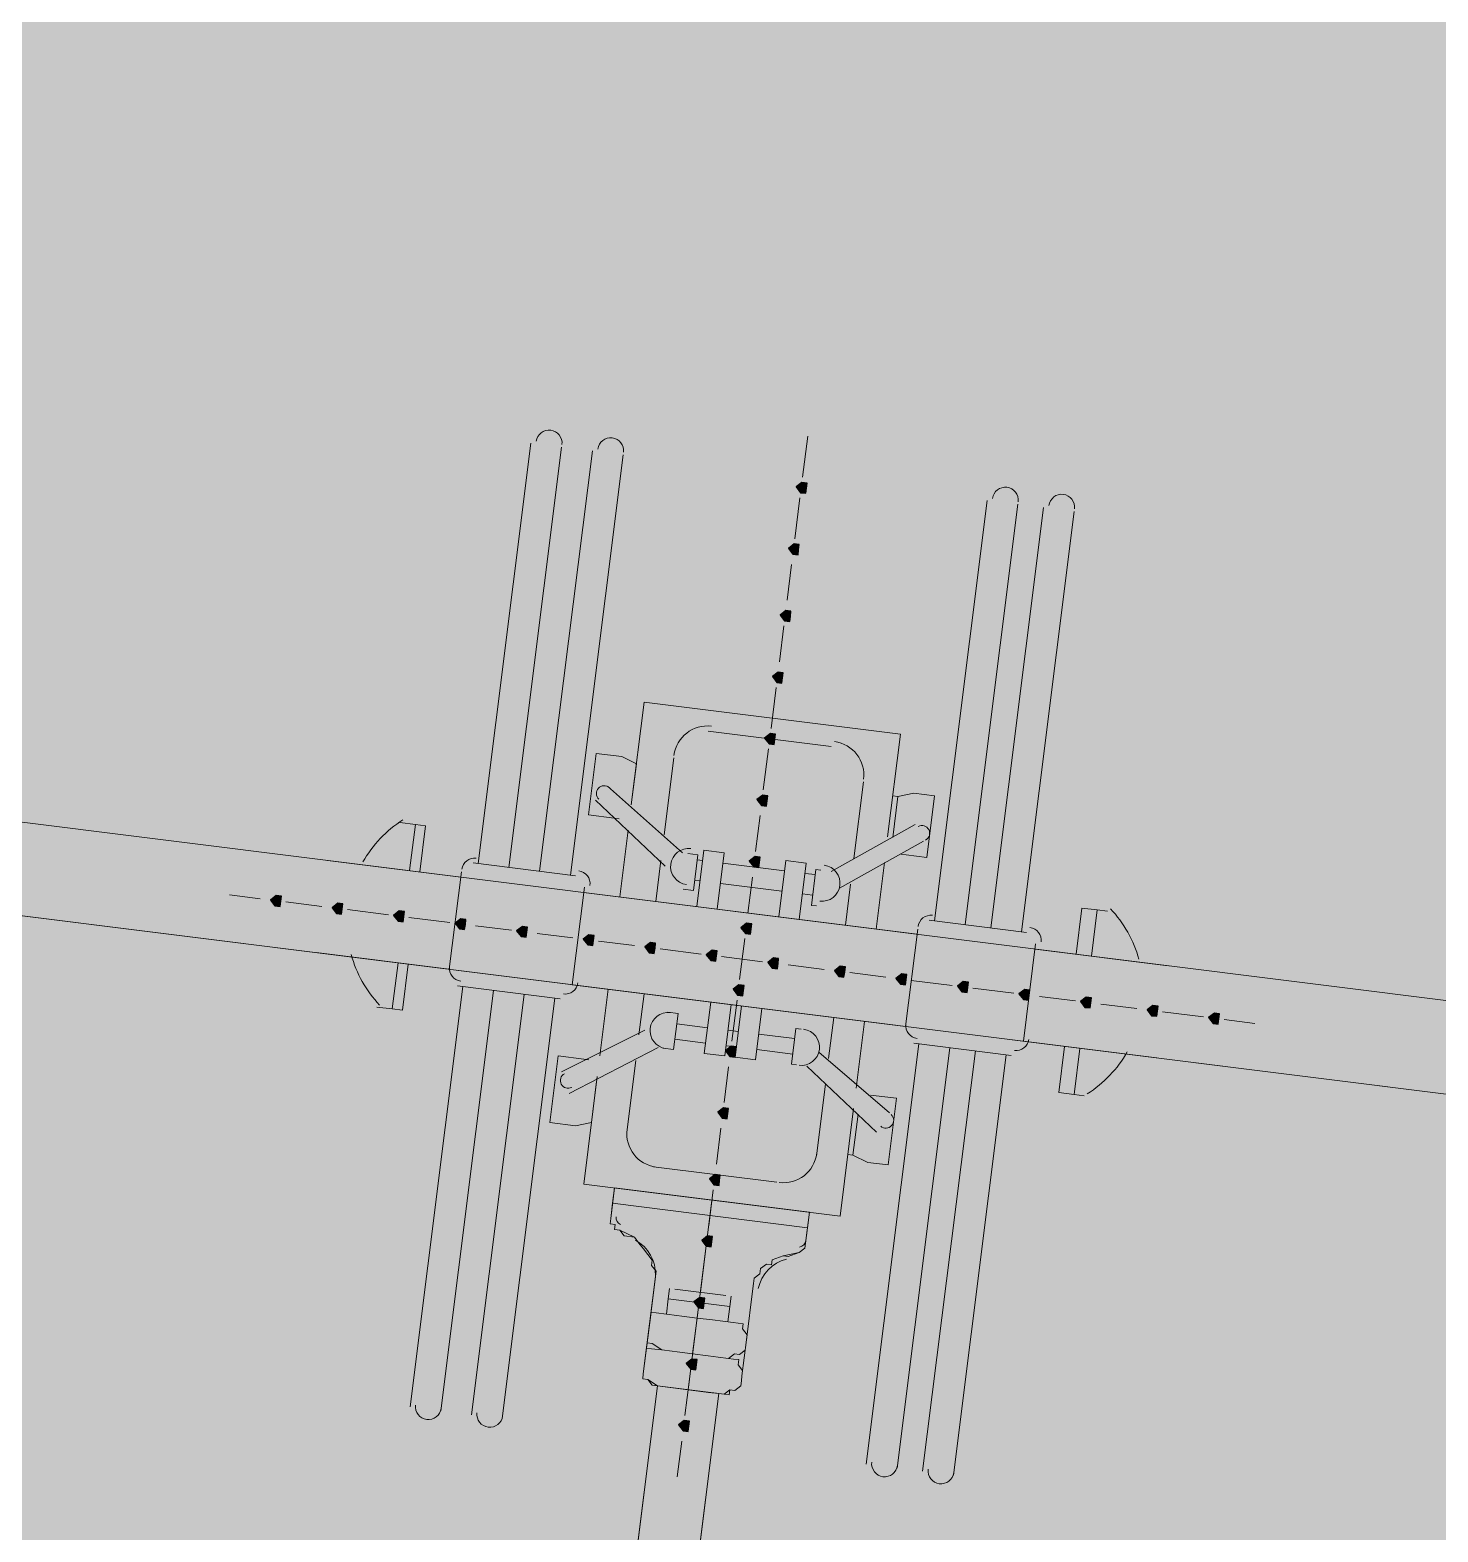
# Model space of a CAD drawing. Header units: metres. Extents: x -4 to 509425, y 7549 to 4732445.
# Drawn here: x 476045.972 to 476048.279, y 4719753.724 to 4719756.185 of the extents above; entities that cross this region are included whole.
import ezdxf

# ---------------------------------------------------------------- set-up
doc = ezdxf.new("R2010")
doc.units = ezdxf.units.M
doc.header["$LTSCALE"] = 0.01
doc.header["$MEASUREMENT"] = 0
doc.layers.get('0').update_dxf_attribs({"lineweight": 0})
doc.layers.add('_SUBESTACIÓN', color=1, linetype='Continuous')
doc.layers.add('SUBESTACION LA VID', color=253, linetype='Continuous')

# ---------------------------------------------------------------- blocks, each defined once
blk = doc.blocks.new('A$Cfff6051d')
at = {"layer": 'SUBESTACION LA VID', "transparency": 33554687}
h = blk.add_hatch(color=256, dxfattribs=at)
h.dxf.hatch_style = 2
h.paths.add_polyline_path([(476047.2445, 4719755.4345), (476047.2455, 4719755.4429), (476047.2371, 4719755.4439), (476047.2277, 4719755.4366), (476047.235, 4719755.4271), (476047.2434, 4719755.4261)])
h = blk.add_hatch(color=256, dxfattribs=at)
h.dxf.hatch_style = 2
h.paths.add_polyline_path([(476047.2318, 4719755.3336), (476047.2329, 4719755.342), (476047.2245, 4719755.3431), (476047.215, 4719755.3358), (476047.2224, 4719755.3263), (476047.2308, 4719755.3252)])
h = blk.add_hatch(color=256, dxfattribs=at)
h.dxf.hatch_style = 2
h.paths.add_polyline_path([(476047.2182, 4719755.2244), (476047.2192, 4719755.2328), (476047.2108, 4719755.2339), (476047.2014, 4719755.2265), (476047.2087, 4719755.2171), (476047.2171, 4719755.216)])
h = blk.add_hatch(color=256, dxfattribs=at)
h.dxf.hatch_style = 2
h.paths.add_polyline_path([(476047.2055, 4719755.1236), (476047.2066, 4719755.132), (476047.1982, 4719755.1331), (476047.1887, 4719755.1257), (476047.1961, 4719755.1163), (476047.2045, 4719755.1152)])
h = blk.add_hatch(color=256, dxfattribs=at)
h.dxf.hatch_style = 2
h.paths.add_polyline_path([(476047.1929, 4719755.0228), (476047.1939, 4719755.0312), (476047.1855, 4719755.0323), (476047.1761, 4719755.0249), (476047.1834, 4719755.0155), (476047.1918, 4719755.0144)])
h = blk.add_hatch(color=256, dxfattribs=at)
h.dxf.hatch_style = 2
h.paths.add_polyline_path([(476047.1802, 4719754.922), (476047.1813, 4719754.9304), (476047.1729, 4719754.9315), (476047.1634, 4719754.9241), (476047.1708, 4719754.9147), (476047.1792, 4719754.9136)])
h = blk.add_hatch(color=256, dxfattribs=at)
h.dxf.hatch_style = 2
h.paths.add_polyline_path([(476047.1676, 4719754.8212), (476047.1687, 4719754.8296), (476047.1603, 4719754.8307), (476047.1508, 4719754.8233), (476047.1582, 4719754.8139), (476047.1666, 4719754.8128)])
h = blk.add_hatch(color=256, dxfattribs=at)
h.dxf.hatch_style = 2
h.paths.add_polyline_path([(476046.3832, 4719754.7575), (476046.3842, 4719754.7659), (476046.3758, 4719754.7669), (476046.3664, 4719754.7596), (476046.3737, 4719754.7501), (476046.3821, 4719754.7491)])
h = blk.add_hatch(color=256, dxfattribs=at)
h.dxf.hatch_style = 2
h.paths.add_polyline_path([(476046.484, 4719754.7448), (476046.485, 4719754.7532), (476046.4766, 4719754.7543), (476046.4672, 4719754.7469), (476046.4745, 4719754.7375), (476046.4829, 4719754.7364)])
h = blk.add_hatch(color=256, dxfattribs=at)
h.dxf.hatch_style = 2
h.paths.add_polyline_path([(476046.5848, 4719754.7322), (476046.5858, 4719754.7406), (476046.5774, 4719754.7416), (476046.568, 4719754.7343), (476046.5753, 4719754.7248), (476046.5837, 4719754.7238)])
h = blk.add_hatch(color=256, dxfattribs=at)
h.dxf.hatch_style = 2
h.paths.add_polyline_path([(476046.6856, 4719754.7195), (476046.6866, 4719754.7279), (476046.6782, 4719754.729), (476046.6688, 4719754.7217), (476046.6761, 4719754.7122), (476046.6845, 4719754.7111)])
h = blk.add_hatch(color=256, dxfattribs=at)
h.dxf.hatch_style = 2
h.paths.add_polyline_path([(476046.7864, 4719754.7069), (476046.7874, 4719754.7153), (476046.779, 4719754.7164), (476046.7696, 4719754.709), (476046.7769, 4719754.6996), (476046.7853, 4719754.6985)])
h = blk.add_hatch(color=256, dxfattribs=at)
h.dxf.hatch_style = 2
h.paths.add_polyline_path([(476047.1539, 4719754.712), (476047.155, 4719754.7204), (476047.1466, 4719754.7215), (476047.1371, 4719754.7141), (476047.1445, 4719754.7047), (476047.1529, 4719754.7036)])
h = blk.add_hatch(color=256, dxfattribs=at)
h.dxf.hatch_style = 2
h.paths.add_polyline_path([(476046.8956, 4719754.6932), (476046.8966, 4719754.7016), (476046.8882, 4719754.7027), (476046.8788, 4719754.6953), (476046.8861, 4719754.6859), (476046.8945, 4719754.6848)])
h = blk.add_hatch(color=256, dxfattribs=at)
h.dxf.hatch_style = 2
h.paths.add_polyline_path([(476046.9964, 4719754.6806), (476046.9974, 4719754.689), (476046.989, 4719754.69), (476046.9796, 4719754.6827), (476046.9869, 4719754.6732), (476046.9953, 4719754.6722)])
h = blk.add_hatch(color=256, dxfattribs=at)
h.dxf.hatch_style = 2
h.paths.add_polyline_path([(476047.0972, 4719754.6679), (476047.0982, 4719754.6763), (476047.0898, 4719754.6774), (476047.0804, 4719754.67), (476047.0877, 4719754.6606), (476047.0961, 4719754.6595)])
h = blk.add_hatch(color=256, dxfattribs=at)
h.dxf.hatch_style = 2
h.paths.add_polyline_path([(476047.198, 4719754.6553), (476047.199, 4719754.6637), (476047.1906, 4719754.6648), (476047.1812, 4719754.6574), (476047.1885, 4719754.648), (476047.1969, 4719754.6469)])
h = blk.add_hatch(color=256, dxfattribs=at)
h.dxf.hatch_style = 2
h.paths.add_polyline_path([(476047.3072, 4719754.6416), (476047.3083, 4719754.65), (476047.2998, 4719754.6511), (476047.2904, 4719754.6437), (476047.2977, 4719754.6343), (476047.3061, 4719754.6332)])
h = blk.add_hatch(color=256, dxfattribs=at)
h.dxf.hatch_style = 2
h.paths.add_polyline_path([(476047.408, 4719754.629), (476047.4091, 4719754.6374), (476047.4007, 4719754.6384), (476047.3912, 4719754.6311), (476047.3985, 4719754.6216), (476047.4069, 4719754.6206)])
h = blk.add_hatch(color=256, dxfattribs=at)
h.dxf.hatch_style = 2
h.paths.add_polyline_path([(476047.1413, 4719754.6112), (476047.1423, 4719754.6196), (476047.1339, 4719754.6207), (476047.1245, 4719754.6133), (476047.1318, 4719754.6039), (476047.1402, 4719754.6028)])
h = blk.add_hatch(color=256, dxfattribs=at)
h.dxf.hatch_style = 2
h.paths.add_polyline_path([(476047.5088, 4719754.6163), (476047.5099, 4719754.6247), (476047.5015, 4719754.6258), (476047.492, 4719754.6184), (476047.4993, 4719754.609), (476047.5077, 4719754.6079)])
h = blk.add_hatch(color=256, dxfattribs=at)
h.dxf.hatch_style = 2
h.paths.add_polyline_path([(476047.6096, 4719754.6037), (476047.6107, 4719754.6121), (476047.6023, 4719754.6132), (476047.5928, 4719754.6058), (476047.6002, 4719754.5964), (476047.6086, 4719754.5953)])
h = blk.add_hatch(color=256, dxfattribs=at)
h.dxf.hatch_style = 2
h.paths.add_polyline_path([(476047.7104, 4719754.5911), (476047.7115, 4719754.5995), (476047.7031, 4719754.6005), (476047.6936, 4719754.5932), (476047.701, 4719754.5837), (476047.7094, 4719754.5827)])
h = blk.add_hatch(color=256, dxfattribs=at)
h.dxf.hatch_style = 2
h.paths.add_polyline_path([(476047.8196, 4719754.5774), (476047.8207, 4719754.5858), (476047.8123, 4719754.5868), (476047.8028, 4719754.5795), (476047.8102, 4719754.57), (476047.8186, 4719754.569)])
h = blk.add_hatch(color=256, dxfattribs=at)
h.dxf.hatch_style = 2
h.paths.add_polyline_path([(476047.9204, 4719754.5647), (476047.9215, 4719754.5731), (476047.9131, 4719754.5742), (476047.9036, 4719754.5668), (476047.911, 4719754.5574), (476047.9194, 4719754.5563)])
h = blk.add_hatch(color=256, dxfattribs=at)
h.dxf.hatch_style = 2
h.paths.add_polyline_path([(476047.1286, 4719754.5104), (476047.1297, 4719754.5188), (476047.1213, 4719754.5199), (476047.1118, 4719754.5125), (476047.1192, 4719754.5031), (476047.1276, 4719754.502)])
h = blk.add_hatch(color=256, dxfattribs=at)
h.dxf.hatch_style = 2
h.paths.add_polyline_path([(476047.116, 4719754.4096), (476047.1171, 4719754.418), (476047.1087, 4719754.4191), (476047.0992, 4719754.4117), (476047.1065, 4719754.4023), (476047.1149, 4719754.4012)])
h = blk.add_hatch(color=256, dxfattribs=at)
h.dxf.hatch_style = 2
h.paths.add_polyline_path([(476047.1023, 4719754.3004), (476047.1034, 4719754.3088), (476047.095, 4719754.3099), (476047.0855, 4719754.3025), (476047.0929, 4719754.2931), (476047.1013, 4719754.292)])
h = blk.add_hatch(color=256, dxfattribs=at)
h.dxf.hatch_style = 2
h.paths.add_polyline_path([(476047.0897, 4719754.1996), (476047.0907, 4719754.208), (476047.0823, 4719754.2091), (476047.0729, 4719754.2017), (476047.0802, 4719754.1923), (476047.0886, 4719754.1912)])
h = blk.add_hatch(color=256, dxfattribs=at)
h.dxf.hatch_style = 2
h.paths.add_polyline_path([(476047.077, 4719754.0988), (476047.0781, 4719754.1072), (476047.0697, 4719754.1083), (476047.0602, 4719754.1009), (476047.0676, 4719754.0915), (476047.076, 4719754.0904)])
h = blk.add_hatch(color=256, dxfattribs=at)
h.dxf.hatch_style = 2
h.paths.add_polyline_path([(476047.0644, 4719753.998), (476047.0654, 4719754.0064), (476047.057, 4719754.0074), (476047.0476, 4719754.0001), (476047.0549, 4719753.9906), (476047.0633, 4719753.9896)])
h = blk.add_hatch(color=256, dxfattribs=at)
h.dxf.hatch_style = 2
h.paths.add_polyline_path([(476047.0518, 4719753.8972), (476047.0528, 4719753.9056), (476047.0444, 4719753.9066), (476047.035, 4719753.8993), (476047.0423, 4719753.8898), (476047.0507, 4719753.8888)])
at = {"layer": 'SUBESTACION LA VID', "lineweight": 15}
for p, q in [((476072.2069, 4719751.5967), (475976.9555, 4719763.5384)), ((476072.1879, 4719751.4455), (475976.9365, 4719763.3871)), ((476046.793, 4719755.5081), (476046.7066, 4719754.8193)), ((476046.757, 4719754.813), (476046.8434, 4719755.5018)), ((476047.2382, 4719755.4523), (476047.2466, 4719755.5195)), ((476046.8938, 4719755.4955), (476046.8074, 4719754.8067)), ((476046.8578, 4719754.8003), (476046.9442, 4719755.4892)), ((476047.2256, 4719755.3515), (476047.234, 4719755.4187)), ((476047.4542, 4719754.7256), (476047.5406, 4719755.4144)), ((476047.591, 4719755.4081), (476047.5046, 4719754.7192)), ((476047.5466, 4719754.714), (476047.633, 4719755.4028)), ((476047.6834, 4719755.3965), (476047.597, 4719754.7077)), ((476047.2129, 4719755.2507), (476047.2203, 4719755.3095)), ((476047.2003, 4719755.1499), (476047.2076, 4719755.2087)), ((476047.1866, 4719755.0407), (476047.195, 4719755.1079)), ((476046.9787, 4719755.0838), (476046.9576, 4719754.9158)), ((476047.3987, 4719755.0312), (476046.9787, 4719755.0838)), ((476047.2853, 4719755.0112), (476047.0837, 4719755.0365)), ((476047.3987, 4719755.0312), (476047.3776, 4719754.8632)), ((476047.1739, 4719754.9399), (476047.1824, 4719755.0071)), ((476047.027, 4719754.9924), (476047.0112, 4719754.8664)), ((476046.9188, 4719754.9463), (476047.0416, 4719754.837)), ((476047.3378, 4719754.9535), (476047.322, 4719754.8275)), ((476046.8988, 4719754.9232), (476047.0132, 4719754.815)), ((476046.6037, 4719754.8834), (476046.5785, 4719754.8865)), ((476047.1613, 4719754.8391), (476047.1687, 4719754.8979)), ((476047.4228, 4719754.8831), (476047.2852, 4719754.8065)), ((476046.6205, 4719754.8813), (476046.611, 4719754.8057)), ((476046.9524, 4719754.8738), (476046.9387, 4719754.7646)), ((476047.0647, 4719754.7488), (476047.0762, 4719754.8412)), ((476047.1098, 4719754.837), (476047.0762, 4719754.8412)), ((476047.0983, 4719754.7446), (476047.1098, 4719754.837)), ((476047.4364, 4719754.8558), (476047.2988, 4719754.7792)), ((476046.6782, 4719754.7973), (476046.4598, 4719754.8246)), ((476046.8662, 4719754.7993), (476046.6982, 4719754.8203)), ((476047.0059, 4719754.8244), (476046.9975, 4719754.7572)), ((476047.0741, 4719754.8244), (476047.0657, 4719754.8255)), ((476047.2086, 4719754.8076), (476047.1077, 4719754.8202)), ((476047.1991, 4719754.732), (476047.2107, 4719754.8244)), ((476047.2443, 4719754.8202), (476047.2107, 4719754.8244)), ((476047.2327, 4719754.7277), (476047.2443, 4719754.8202)), ((476047.2684, 4719754.8086), (476047.26, 4719754.8096)), ((476047.3724, 4719754.8212), (476047.3587, 4719754.7119)), ((476046.6793, 4719754.8057), (476046.6593, 4719754.646)), ((476047.0699, 4719754.7908), (476047.0615, 4719754.7919)), ((476047.2043, 4719754.774), (476047.1035, 4719754.7866)), ((476047.1487, 4719754.7383), (476047.156, 4719754.7971)), ((476047.259, 4719754.8012), (476047.2422, 4719754.8033)), ((476047.3167, 4719754.7855), (476047.3083, 4719754.7183)), ((476046.3496, 4719754.7617), (476046.2992, 4719754.768)), ((476046.8609, 4719754.6208), (476046.8809, 4719754.7804)), ((476047.4259, 4719754.7035), (476046.8799, 4719754.772)), ((476047.2547, 4719754.7676), (476047.2379, 4719754.7697)), ((476046.4504, 4719754.749), (476046.3916, 4719754.7564)), ((476046.5596, 4719754.7353), (476046.4924, 4719754.7438)), ((476047.6958, 4719754.7465), (476047.6863, 4719754.6709)), ((476047.721, 4719754.7433), (476047.7378, 4719754.7412)), ((476046.6604, 4719754.7227), (476046.5932, 4719754.7311)), ((476046.7612, 4719754.7101), (476046.7024, 4719754.7174)), ((476047.4069, 4719754.5523), (476047.4269, 4719754.7119)), ((476047.4458, 4719754.7266), (476047.6054, 4719754.7066)), ((476046.862, 4719754.6974), (476046.8032, 4719754.7048)), ((476046.9628, 4719754.6848), (476046.904, 4719754.6922)), ((476047.135, 4719754.6291), (476047.1434, 4719754.6963)), ((476047.6201, 4719754.6877), (476047.6001, 4719754.5281)), ((476046.6593, 4719754.646), (476046.4409, 4719754.6734)), ((476047.072, 4719754.6711), (476047.0048, 4719754.6795)), ((476047.1728, 4719754.6585), (476047.1056, 4719754.6669)), ((476047.6191, 4719754.6793), (476047.8375, 4719754.6519)), ((476047.2736, 4719754.6458), (476047.2148, 4719754.6532)), ((476047.3744, 4719754.6332), (476047.3156, 4719754.6406)), ((476046.595, 4719753.9289), (476046.6813, 4719754.6177)), ((476046.7317, 4719754.6114), (476046.6454, 4719753.9225)), ((476046.8409, 4719754.5977), (476046.6729, 4719754.6187)), ((476047.4069, 4719754.5523), (476046.8609, 4719754.6208)), ((476046.9197, 4719754.6134), (476046.906, 4719754.5042)), ((476047.4836, 4719754.6195), (476047.4164, 4719754.6279)), ((476047.5844, 4719754.6069), (476047.5172, 4719754.6153)), ((476046.6958, 4719753.9162), (476046.7821, 4719754.605)), ((476046.8325, 4719754.5987), (476046.7462, 4719753.9099)), ((476046.9785, 4719754.606), (476046.9701, 4719754.5388)), ((476047.0877, 4719754.5923), (476047.0772, 4719754.5083)), ((476047.1213, 4719754.5881), (476047.1108, 4719754.5041)), ((476047.1223, 4719754.5283), (476047.1308, 4719754.5955)), ((476047.6852, 4719754.5942), (476047.6264, 4719754.6016)), ((476047.786, 4719754.5816), (476047.7272, 4719754.589)), ((476046.5406, 4719754.5841), (476046.5658, 4719754.581)), ((476047.1381, 4719754.586), (476047.1276, 4719754.502)), ((476047.1717, 4719754.5818), (476047.1612, 4719754.4978)), ((476047.2893, 4719754.5671), (476047.2809, 4719754.4999)), ((476047.8952, 4719754.5679), (476047.828, 4719754.5763)), ((476047.9792, 4719754.5574), (476047.9288, 4719754.5637)), ((476046.843, 4719754.478), (476046.9795, 4719754.5462)), ((476047.0824, 4719754.5503), (476047.032, 4719754.5567)), ((476047.1328, 4719754.544), (476047.116, 4719754.5461)), ((476047.2252, 4719754.5324), (476047.1664, 4719754.5398)), ((476047.3397, 4719754.5607), (476047.326, 4719754.4515)), ((476046.8556, 4719754.4423), (476047.0016, 4719754.5178)), ((476047.0793, 4719754.5251), (476047.0289, 4719754.5315)), ((476047.1297, 4719754.5188), (476047.1129, 4719754.5209)), ((476047.2221, 4719754.5072), (476047.1633, 4719754.5146)), ((476047.429, 4719754.524), (476047.3426, 4719753.8351)), ((476047.393, 4719753.8288), (476047.4794, 4719754.5176)), ((476047.4206, 4719754.525), (476047.5802, 4719754.505)), ((476047.5214, 4719754.5124), (476047.435, 4719753.8235)), ((476047.6001, 4719754.5281), (476047.8185, 4719754.5007)), ((476046.9648, 4719754.4968), (476046.9501, 4719754.3792)), ((476047.1108, 4719754.5041), (476047.0772, 4719754.5083)), ((476047.1612, 4719754.4978), (476047.1276, 4719754.502)), ((476047.2284, 4719754.4894), (476047.22, 4719754.4904)), ((476047.3806, 4719754.4106), (476047.2651, 4719754.5104)), ((476047.4854, 4719753.8172), (476047.5718, 4719754.5061)), ((476046.9018, 4719754.4706), (476046.8797, 4719754.2942)), ((476047.1097, 4719754.4275), (476047.1171, 4719754.4863)), ((476047.3596, 4719754.3791), (476047.2452, 4719754.4873)), ((476047.2756, 4719754.4579), (476047.2609, 4719754.3403)), ((476047.6999, 4719754.4388), (476047.6831, 4719754.4409)), ((476047.3218, 4719754.4179), (476047.2997, 4719754.2415)), ((476047.0971, 4719754.3267), (476047.1044, 4719754.3855)), ((476047.1958, 4719754.2972), (476046.9942, 4719754.3225)), ((476047.2997, 4719754.2415), (476046.8797, 4719754.2942)), ((476047.0844, 4719754.2259), (476047.0918, 4719754.2847)), ((476047.2461, 4719754.2226), (476046.9269, 4719754.2627)), ((476046.9385, 4719754.2186), (476046.9626, 4719754.207)), ((476047.0707, 4719754.1167), (476047.0792, 4719754.1839)), ((476047.2062, 4719754.1765), (476047.2325, 4719754.1817)), ((476046.9972, 4719754.1429), (476046.9867, 4719754.0589)), ((476047.0203, 4719754.123), (476047.0182, 4719754.1062)), ((476047.1463, 4719754.0389), (476047.1568, 4719754.1229)), ((476047.119, 4719754.0935), (476047.1211, 4719754.1103)), ((476047.0581, 4719754.0158), (476047.0665, 4719754.083)), ((476046.9793, 4719754.0001), (476046.9867, 4719754.0589)), ((476047.1463, 4719754.0389), (476047.1389, 4719753.9801)), ((476047.0455, 4719753.915), (476047.0528, 4719753.9738)), ((476046.3832, 4719749.0408), (476047.0003, 4719753.9634)), ((476046.484, 4719749.0281), (476047.1011, 4719753.9507)), ((476047.0328, 4719753.8142), (476047.0402, 4719753.873))]:
    blk.add_line(p, q, dxfattribs=at)
at = {"layer": 'SUBESTACION LA VID', "lineweight": 0}
blk.add_line((476047.2493, 4719754.2478), (476047.2419, 4719754.189), dxfattribs=at)
at = {"layer": 'SUBESTACION LA VID', "lineweight": 15}
for points in [[(476072.1879, 4719751.4455), (476072.2069, 4719751.5967), (475976.9555, 4719763.5384), (475976.9365, 4719763.3871), (476072.1879, 4719751.4455)], [(476046.9377, 4719754.8927), (476046.9293, 4719754.8938), (476046.8873, 4719754.899), (476046.8999, 4719754.9998), (476046.9419, 4719754.9946), (476046.966, 4719754.983), (476046.9576, 4719754.9158)], [(476047.4417, 4719754.8295), (476047.4543, 4719754.9303), (476047.4207, 4719754.9345), (476047.3945, 4719754.9293)], [(476047.3861, 4719754.9304), (476047.3945, 4719754.9293), (476047.386, 4719754.8621)], [(476046.5942, 4719754.8078), (476046.6037, 4719754.8834), (476046.6205, 4719754.8813)], [(476047.0426, 4719754.7772), (476047.0594, 4719754.7751), (476047.0668, 4719754.8339), (476047.05, 4719754.836)], [(476047.4417, 4719754.8295), (476047.4081, 4719754.8337), (476047.3997, 4719754.8348)], [(476047.261, 4719754.7498), (476047.2526, 4719754.7508), (476047.26, 4719754.8096)], [(476047.7115, 4719754.6677), (476047.721, 4719754.7433), (476047.6958, 4719754.7465)], [(476046.5921, 4719754.6545), (476046.5826, 4719754.5789), (476046.5658, 4719754.581), (476046.5753, 4719754.6566)], [(476047.0173, 4719754.5756), (476047.0341, 4719754.5735), (476047.0268, 4719754.5147), (476047.01, 4719754.5168)], [(476047.2358, 4719754.5482), (476047.2274, 4719754.5492), (476047.22, 4719754.4904)], [(476047.6673, 4719754.5197), (476047.6579, 4719754.4441), (476047.6831, 4719754.4409), (476047.6925, 4719754.5165)], [(476046.8882, 4719754.4979), (476046.8798, 4719754.499), (476046.8378, 4719754.5042), (476046.8241, 4719754.395), (476046.8661, 4719754.3897), (476046.8923, 4719754.395), (476046.9008, 4719754.4622)], [(476047.3922, 4719754.4347), (476047.3586, 4719754.4389), (476047.3502, 4719754.44)], [(476047.3922, 4719754.4347), (476047.3785, 4719754.3255), (476047.3449, 4719754.3297), (476047.3207, 4719754.3413)], [(476047.3123, 4719754.3423), (476047.3207, 4719754.3413), (476047.3292, 4719754.4085)], [(476046.9238, 4719754.2375), (476046.9301, 4719754.2879), (476047.0897, 4719754.2679), (476047.0507, 4719753.957), (476047.0255, 4719753.9602), (476047.0171, 4719753.9613), (476047.0087, 4719753.9623), (476047.0003, 4719753.9634), (476046.9919, 4719753.9644), (476046.9846, 4719753.9739), (476046.9762, 4719753.9749), (476046.9772, 4719753.9833), (476046.9783, 4719753.9917), (476046.9793, 4719754.0001), (476046.9867, 4719754.0589), (476046.9972, 4719754.1429), (476046.9983, 4719754.1513), (476046.9909, 4719754.1608), (476046.992, 4719754.1692), (476046.9846, 4719754.1786), (476046.9773, 4719754.1881), (476046.97, 4719754.1975), (476046.9626, 4719754.207), (476046.9458, 4719754.2091), (476046.9385, 4719754.2186), (476046.9301, 4719754.2196), (476046.9311, 4719754.228), (476046.9227, 4719754.2291), (476046.9238, 4719754.2375)], [(476047.243, 4719754.1974), (476047.2461, 4719754.2226), (476047.2493, 4719754.2478), (476046.9301, 4719754.2879), (476046.9269, 4719754.2627), (476046.9238, 4719754.2375)], [(476047.243, 4719754.1974), (476047.2493, 4719754.2478), (476047.0897, 4719754.2679), (476047.0507, 4719753.957), (476047.0759, 4719753.9539), (476047.0843, 4719753.9528), (476047.1011, 4719753.9507), (476047.1095, 4719753.9497), (476047.1179, 4719753.9486), (476047.119, 4719753.957), (476047.1274, 4719753.956), (476047.1368, 4719753.9633), (476047.1379, 4719753.9717), (476047.1389, 4719753.9801), (476047.1463, 4719754.0389), (476047.1568, 4719754.1229), (476047.1579, 4719754.1313), (476047.159, 4719754.1397), (476047.1684, 4719754.1471), (476047.1695, 4719754.1555), (476047.1789, 4719754.1628), (476047.1873, 4719754.1618), (476047.1884, 4719754.1702), (476047.2062, 4719754.1765), (476047.2146, 4719754.1754), (476047.2325, 4719754.1817), (476047.2419, 4719754.189), (476047.243, 4719754.1974)], [(476047.0287, 4719754.1219), (476047.0287, 4719754.1219), (476047.1127, 4719754.1114)], [(476047.1159, 4719754.0683), (476047.119, 4719754.0935), (476047.0182, 4719754.1062), (476047.0151, 4719754.081)], [(476047.0655, 4719754.0746), (476047.0907, 4719754.0715), (476047.1075, 4719754.0694), (476047.1243, 4719754.0673), (476047.1327, 4719754.0662), (476047.1411, 4719754.0652), (476047.14, 4719754.0568), (476047.1474, 4719754.0473), (476047.1463, 4719754.0389), (476047.1453, 4719754.0305), (476047.1442, 4719754.0221), (476047.1348, 4719754.0148), (476047.1264, 4719754.0158), (476047.1169, 4719754.0085), (476047.1001, 4719754.0106), (476047.0833, 4719754.0127), (476047.0581, 4719754.0158), (476047.0329, 4719754.019), (476047.0245, 4719754.0201), (476047.0077, 4719754.0222), (476046.9919, 4719754.0327), (476046.9835, 4719754.0337), (476046.9846, 4719754.0421), (476046.9857, 4719754.0505), (476046.9867, 4719754.0589), (476046.9878, 4719754.0673), (476046.9888, 4719754.0757), (476046.9899, 4719754.0841), (476046.9983, 4719754.0831), (476047.0151, 4719754.081), (476047.0319, 4719754.0789), (476047.0403, 4719754.0778), (476047.0655, 4719754.0746)], [(476046.9793, 4719754.0001), (476046.9804, 4719754.0085), (476046.9814, 4719754.0169), (476046.9825, 4719754.0253), (476046.9909, 4719754.0243), (476047.0077, 4719754.0222), (476047.0245, 4719754.0201), (476047.0329, 4719754.019), (476047.0581, 4719754.0158), (476047.0833, 4719754.0127), (476047.1001, 4719754.0106), (476047.1169, 4719754.0085), (476047.1253, 4719754.0074), (476047.1337, 4719754.0064), (476047.1326, 4719753.998), (476047.14, 4719753.9885), (476047.1389, 4719753.9801), (476047.1379, 4719753.9717), (476047.1368, 4719753.9633), (476047.1274, 4719753.956), (476047.119, 4719753.957), (476047.1095, 4719753.9497), (476047.0927, 4719753.9518), (476047.0759, 4719753.9539), (476047.0507, 4719753.957), (476047.0255, 4719753.9602), (476047.0171, 4719753.9613), (476047.0003, 4719753.9634), (476046.9846, 4719753.9739), (476046.9762, 4719753.9749), (476046.9772, 4719753.9833), (476046.9783, 4719753.9917), (476046.9793, 4719754.0001)], [(476046.3832, 4719749.0408), (476046.484, 4719749.0281), (476047.1011, 4719753.9507), (476047.0003, 4719753.9634), (476046.3832, 4719749.0408)]]:
    blk.add_lwpolyline(points, dxfattribs=at)
at = {"layer": 'SUBESTACION LA VID'}
for points in [[(476047.2445, 4719755.4345), (476047.2455, 4719755.4429), (476047.2371, 4719755.4439), (476047.2277, 4719755.4366), (476047.235, 4719755.4271), (476047.2434, 4719755.4261)], [(476047.2318, 4719755.3336), (476047.2329, 4719755.342), (476047.2245, 4719755.3431), (476047.215, 4719755.3358), (476047.2224, 4719755.3263), (476047.2308, 4719755.3252)], [(476047.2182, 4719755.2244), (476047.2192, 4719755.2328), (476047.2108, 4719755.2339), (476047.2014, 4719755.2265), (476047.2087, 4719755.2171), (476047.2171, 4719755.216)], [(476047.2055, 4719755.1236), (476047.2066, 4719755.132), (476047.1982, 4719755.1331), (476047.1887, 4719755.1257), (476047.1961, 4719755.1163), (476047.2045, 4719755.1152)], [(476047.1929, 4719755.0228), (476047.1939, 4719755.0312), (476047.1855, 4719755.0323), (476047.1761, 4719755.0249), (476047.1834, 4719755.0155), (476047.1918, 4719755.0144)], [(476047.1802, 4719754.922), (476047.1813, 4719754.9304), (476047.1729, 4719754.9315), (476047.1634, 4719754.9241), (476047.1708, 4719754.9147), (476047.1792, 4719754.9136)], [(476047.1676, 4719754.8212), (476047.1687, 4719754.8296), (476047.1603, 4719754.8307), (476047.1508, 4719754.8233), (476047.1582, 4719754.8139), (476047.1666, 4719754.8128)], [(476046.3832, 4719754.7575), (476046.3842, 4719754.7659), (476046.3758, 4719754.7669), (476046.3664, 4719754.7596), (476046.3737, 4719754.7501), (476046.3821, 4719754.7491)], [(476046.484, 4719754.7448), (476046.485, 4719754.7532), (476046.4766, 4719754.7543), (476046.4672, 4719754.7469), (476046.4745, 4719754.7375), (476046.4829, 4719754.7364)], [(476046.5848, 4719754.7322), (476046.5858, 4719754.7406), (476046.5774, 4719754.7416), (476046.568, 4719754.7343), (476046.5753, 4719754.7248), (476046.5837, 4719754.7238)], [(476046.6856, 4719754.7195), (476046.6866, 4719754.7279), (476046.6782, 4719754.729), (476046.6688, 4719754.7217), (476046.6761, 4719754.7122), (476046.6845, 4719754.7111)], [(476046.7864, 4719754.7069), (476046.7874, 4719754.7153), (476046.779, 4719754.7164), (476046.7696, 4719754.709), (476046.7769, 4719754.6996), (476046.7853, 4719754.6985)], [(476047.1539, 4719754.712), (476047.155, 4719754.7204), (476047.1466, 4719754.7215), (476047.1371, 4719754.7141), (476047.1445, 4719754.7047), (476047.1529, 4719754.7036)], [(476046.8956, 4719754.6932), (476046.8966, 4719754.7016), (476046.8882, 4719754.7027), (476046.8788, 4719754.6953), (476046.8861, 4719754.6859), (476046.8945, 4719754.6848)], [(476046.9964, 4719754.6806), (476046.9974, 4719754.689), (476046.989, 4719754.69), (476046.9796, 4719754.6827), (476046.9869, 4719754.6732), (476046.9953, 4719754.6722)], [(476047.0972, 4719754.6679), (476047.0982, 4719754.6763), (476047.0898, 4719754.6774), (476047.0804, 4719754.67), (476047.0877, 4719754.6606), (476047.0961, 4719754.6595)], [(476047.198, 4719754.6553), (476047.199, 4719754.6637), (476047.1906, 4719754.6648), (476047.1812, 4719754.6574), (476047.1885, 4719754.648), (476047.1969, 4719754.6469)], [(476047.3072, 4719754.6416), (476047.3083, 4719754.65), (476047.2998, 4719754.6511), (476047.2904, 4719754.6437), (476047.2977, 4719754.6343), (476047.3061, 4719754.6332)], [(476047.408, 4719754.629), (476047.4091, 4719754.6374), (476047.4007, 4719754.6384), (476047.3912, 4719754.6311), (476047.3985, 4719754.6216), (476047.4069, 4719754.6206)], [(476047.1413, 4719754.6112), (476047.1423, 4719754.6196), (476047.1339, 4719754.6207), (476047.1245, 4719754.6133), (476047.1318, 4719754.6039), (476047.1402, 4719754.6028)], [(476047.5088, 4719754.6163), (476047.5099, 4719754.6247), (476047.5015, 4719754.6258), (476047.492, 4719754.6184), (476047.4993, 4719754.609), (476047.5077, 4719754.6079)], [(476047.6096, 4719754.6037), (476047.6107, 4719754.6121), (476047.6023, 4719754.6132), (476047.5928, 4719754.6058), (476047.6002, 4719754.5964), (476047.6086, 4719754.5953)], [(476047.7104, 4719754.5911), (476047.7115, 4719754.5995), (476047.7031, 4719754.6005), (476047.6936, 4719754.5932), (476047.701, 4719754.5837), (476047.7094, 4719754.5827)], [(476047.8196, 4719754.5774), (476047.8207, 4719754.5858), (476047.8123, 4719754.5868), (476047.8028, 4719754.5795), (476047.8102, 4719754.57), (476047.8186, 4719754.569)], [(476047.9204, 4719754.5647), (476047.9215, 4719754.5731), (476047.9131, 4719754.5742), (476047.9036, 4719754.5668), (476047.911, 4719754.5574), (476047.9194, 4719754.5563)], [(476047.1286, 4719754.5104), (476047.1297, 4719754.5188), (476047.1213, 4719754.5199), (476047.1118, 4719754.5125), (476047.1192, 4719754.5031), (476047.1276, 4719754.502)], [(476047.116, 4719754.4096), (476047.1171, 4719754.418), (476047.1087, 4719754.4191), (476047.0992, 4719754.4117), (476047.1065, 4719754.4023), (476047.1149, 4719754.4012)], [(476047.1023, 4719754.3004), (476047.1034, 4719754.3088), (476047.095, 4719754.3099), (476047.0855, 4719754.3025), (476047.0929, 4719754.2931), (476047.1013, 4719754.292)], [(476047.0897, 4719754.1996), (476047.0907, 4719754.208), (476047.0823, 4719754.2091), (476047.0729, 4719754.2017), (476047.0802, 4719754.1923), (476047.0886, 4719754.1912)], [(476047.077, 4719754.0988), (476047.0781, 4719754.1072), (476047.0697, 4719754.1083), (476047.0602, 4719754.1009), (476047.0676, 4719754.0915), (476047.076, 4719754.0904)], [(476047.0644, 4719753.998), (476047.0654, 4719754.0064), (476047.057, 4719754.0074), (476047.0476, 4719754.0001), (476047.0549, 4719753.9906), (476047.0633, 4719753.9896)], [(476047.0518, 4719753.8972), (476047.0528, 4719753.9056), (476047.0444, 4719753.9066), (476047.035, 4719753.8993), (476047.0423, 4719753.8898), (476047.0507, 4719753.8888)]]:
    blk.add_lwpolyline(points, close=True, dxfattribs=at)
at = {"layer": 'SUBESTACION LA VID', "lineweight": 0}
for points in [[(476047.2445, 4719755.4345), (476047.2455, 4719755.4429), (476047.2371, 4719755.4439), (476047.2277, 4719755.4366), (476047.235, 4719755.4271), (476047.2434, 4719755.4261)], [(476047.2318, 4719755.3336), (476047.2329, 4719755.342), (476047.2245, 4719755.3431), (476047.215, 4719755.3358), (476047.2224, 4719755.3263), (476047.2308, 4719755.3252)], [(476047.2182, 4719755.2244), (476047.2192, 4719755.2328), (476047.2108, 4719755.2339), (476047.2014, 4719755.2265), (476047.2087, 4719755.2171), (476047.2171, 4719755.216)], [(476047.2055, 4719755.1236), (476047.2066, 4719755.132), (476047.1982, 4719755.1331), (476047.1887, 4719755.1257), (476047.1961, 4719755.1163), (476047.2045, 4719755.1152)], [(476047.1929, 4719755.0228), (476047.1939, 4719755.0312), (476047.1855, 4719755.0323), (476047.1761, 4719755.0249), (476047.1834, 4719755.0155), (476047.1918, 4719755.0144)], [(476047.1802, 4719754.922), (476047.1813, 4719754.9304), (476047.1729, 4719754.9315), (476047.1634, 4719754.9241), (476047.1708, 4719754.9147), (476047.1792, 4719754.9136)], [(476047.1676, 4719754.8212), (476047.1687, 4719754.8296), (476047.1603, 4719754.8307), (476047.1508, 4719754.8233), (476047.1582, 4719754.8139), (476047.1666, 4719754.8128)], [(476046.3832, 4719754.7575), (476046.3842, 4719754.7659), (476046.3758, 4719754.7669), (476046.3664, 4719754.7596), (476046.3737, 4719754.7501), (476046.3821, 4719754.7491)], [(476046.484, 4719754.7448), (476046.485, 4719754.7532), (476046.4766, 4719754.7543), (476046.4672, 4719754.7469), (476046.4745, 4719754.7375), (476046.4829, 4719754.7364)], [(476046.5848, 4719754.7322), (476046.5858, 4719754.7406), (476046.5774, 4719754.7416), (476046.568, 4719754.7343), (476046.5753, 4719754.7248), (476046.5837, 4719754.7238)], [(476046.6856, 4719754.7195), (476046.6866, 4719754.7279), (476046.6782, 4719754.729), (476046.6688, 4719754.7217), (476046.6761, 4719754.7122), (476046.6845, 4719754.7111)], [(476046.7864, 4719754.7069), (476046.7874, 4719754.7153), (476046.779, 4719754.7164), (476046.7696, 4719754.709), (476046.7769, 4719754.6996), (476046.7853, 4719754.6985)], [(476047.1539, 4719754.712), (476047.155, 4719754.7204), (476047.1466, 4719754.7215), (476047.1371, 4719754.7141), (476047.1445, 4719754.7047), (476047.1529, 4719754.7036)], [(476046.8956, 4719754.6932), (476046.8966, 4719754.7016), (476046.8882, 4719754.7027), (476046.8788, 4719754.6953), (476046.8861, 4719754.6859), (476046.8945, 4719754.6848)], [(476046.9964, 4719754.6806), (476046.9974, 4719754.689), (476046.989, 4719754.69), (476046.9796, 4719754.6827), (476046.9869, 4719754.6732), (476046.9953, 4719754.6722)], [(476047.0972, 4719754.6679), (476047.0982, 4719754.6763), (476047.0898, 4719754.6774), (476047.0804, 4719754.67), (476047.0877, 4719754.6606), (476047.0961, 4719754.6595)], [(476047.198, 4719754.6553), (476047.199, 4719754.6637), (476047.1906, 4719754.6648), (476047.1812, 4719754.6574), (476047.1885, 4719754.648), (476047.1969, 4719754.6469)], [(476047.3072, 4719754.6416), (476047.3083, 4719754.65), (476047.2998, 4719754.6511), (476047.2904, 4719754.6437), (476047.2977, 4719754.6343), (476047.3061, 4719754.6332)], [(476047.408, 4719754.629), (476047.4091, 4719754.6374), (476047.4007, 4719754.6384), (476047.3912, 4719754.6311), (476047.3985, 4719754.6216), (476047.4069, 4719754.6206)], [(476047.1413, 4719754.6112), (476047.1423, 4719754.6196), (476047.1339, 4719754.6207), (476047.1245, 4719754.6133), (476047.1318, 4719754.6039), (476047.1402, 4719754.6028)], [(476047.5088, 4719754.6163), (476047.5099, 4719754.6247), (476047.5015, 4719754.6258), (476047.492, 4719754.6184), (476047.4993, 4719754.609), (476047.5077, 4719754.6079)], [(476047.6096, 4719754.6037), (476047.6107, 4719754.6121), (476047.6023, 4719754.6132), (476047.5928, 4719754.6058), (476047.6002, 4719754.5964), (476047.6086, 4719754.5953)], [(476047.7104, 4719754.5911), (476047.7115, 4719754.5995), (476047.7031, 4719754.6005), (476047.6936, 4719754.5932), (476047.701, 4719754.5837), (476047.7094, 4719754.5827)], [(476047.8196, 4719754.5774), (476047.8207, 4719754.5858), (476047.8123, 4719754.5868), (476047.8028, 4719754.5795), (476047.8102, 4719754.57), (476047.8186, 4719754.569)], [(476047.9204, 4719754.5647), (476047.9215, 4719754.5731), (476047.9131, 4719754.5742), (476047.9036, 4719754.5668), (476047.911, 4719754.5574), (476047.9194, 4719754.5563)], [(476047.1286, 4719754.5104), (476047.1297, 4719754.5188), (476047.1213, 4719754.5199), (476047.1118, 4719754.5125), (476047.1192, 4719754.5031), (476047.1276, 4719754.502)], [(476047.116, 4719754.4096), (476047.1171, 4719754.418), (476047.1087, 4719754.4191), (476047.0992, 4719754.4117), (476047.1065, 4719754.4023), (476047.1149, 4719754.4012)], [(476047.1023, 4719754.3004), (476047.1034, 4719754.3088), (476047.095, 4719754.3099), (476047.0855, 4719754.3025), (476047.0929, 4719754.2931), (476047.1013, 4719754.292)], [(476047.0897, 4719754.1996), (476047.0907, 4719754.208), (476047.0823, 4719754.2091), (476047.0729, 4719754.2017), (476047.0802, 4719754.1923), (476047.0886, 4719754.1912)], [(476047.077, 4719754.0988), (476047.0781, 4719754.1072), (476047.0697, 4719754.1083), (476047.0602, 4719754.1009), (476047.0676, 4719754.0915), (476047.076, 4719754.0904)], [(476047.0644, 4719753.998), (476047.0654, 4719754.0064), (476047.057, 4719754.0074), (476047.0476, 4719754.0001), (476047.0549, 4719753.9906), (476047.0633, 4719753.9896)], [(476047.0518, 4719753.8972), (476047.0528, 4719753.9056), (476047.0444, 4719753.9066), (476047.035, 4719753.8993), (476047.0423, 4719753.8898), (476047.0507, 4719753.8888)]]:
    blk.add_lwpolyline(points, close=True, dxfattribs=at)
blk.add_lwpolyline([(476046.9972, 4719754.1429), (476046.9793, 4719754.0001), (476046.9783, 4719753.9917), (476046.9972, 4719754.1429), (476046.9772, 4719753.9833)], dxfattribs=at)
at = {"layer": 'SUBESTACION LA VID'}
for points in [[(475976.8769, 4719766.927), (475976.8769, 4719766.927), (475976.8959, 4719767.0782), (475976.8959, 4719767.0782), (475976.8959, 4719767.0782), (476072.6239, 4719754.9233), (476072.6239, 4719754.9233), (476072.6239, 4719754.9233), (475976.8769, 4719766.927), (475976.8769, 4719766.927)], [(475976.8959, 4719767.0782), (475976.8959, 4719767.0782), (476072.6239, 4719754.9233), (476072.6239, 4719754.9233), (476072.6239, 4719754.9233), (476072.6429, 4719755.0745), (476072.6429, 4719755.0745), (476072.6429, 4719755.0745), (475976.8959, 4719767.0782), (475976.8959, 4719767.0782)]]:
    blk.add_open_spline(points, degree=3, knots=[0, 0, 0, 0, 1, 1, 1, 2, 2, 2, 3, 3, 3, 3], dxfattribs=at)
at = {"layer": 'SUBESTACION LA VID', "lineweight": 0}
for points in [[(475976.8769, 4719766.927), (475976.8769, 4719766.927), (475976.8959, 4719767.0782), (475976.8959, 4719767.0782), (475976.8959, 4719767.0782), (476072.6239, 4719754.9233), (476072.6239, 4719754.9233), (476072.6239, 4719754.9233), (475976.8769, 4719766.927), (475976.8769, 4719766.927)], [(475976.8959, 4719767.0782), (475976.8959, 4719767.0782), (476072.6239, 4719754.9233), (476072.6239, 4719754.9233), (476072.6239, 4719754.9233), (476072.6429, 4719755.0745), (476072.6429, 4719755.0745), (476072.6429, 4719755.0745), (475976.8959, 4719767.0782), (475976.8959, 4719767.0782)]]:
    blk.add_open_spline(points, degree=3, knots=[0, 0, 0, 0, 1, 1, 1, 2, 2, 2, 3, 3, 3, 3], dxfattribs=at)
at = {"layer": 'SUBESTACION LA VID', "lineweight": 15}
for points in [[(476046.8439, 4719755.506), (476046.8454, 4719755.5176), (476046.8371, 4719755.5282), (476046.8255, 4719755.5296), (476046.8139, 4719755.5311), (476046.8034, 4719755.5229), (476046.8019, 4719755.5113)], [(476046.9447, 4719755.4934), (476046.9462, 4719755.505), (476046.9379, 4719755.5155), (476046.9263, 4719755.517), (476046.9147, 4719755.5185), (476046.9042, 4719755.5102), (476046.9027, 4719755.4986)], [(476047.5915, 4719755.4123), (476047.593, 4719755.4239), (476047.5848, 4719755.4345), (476047.5732, 4719755.4359), (476047.5616, 4719755.4374), (476047.551, 4719755.4291), (476047.5495, 4719755.4175)], [(476047.6839, 4719755.4007), (476047.6854, 4719755.4123), (476047.6772, 4719755.4229), (476047.6656, 4719755.4243), (476047.654, 4719755.4258), (476047.6434, 4719755.4176), (476047.6419, 4719755.406)], [(476046.9216, 4719754.9436), (476046.9164, 4719754.9483), (476046.9084, 4719754.948), (476046.9036, 4719754.9428), (476046.8989, 4719754.9376), (476046.8992, 4719754.9296), (476046.9044, 4719754.9248)], [(476047.4398, 4719754.8577), (476047.446, 4719754.861), (476047.4483, 4719754.8687), (476047.445, 4719754.8749), (476047.4417, 4719754.8811), (476047.434, 4719754.8834), (476047.4278, 4719754.8801)], [(476047.0553, 4719754.8438), (476047.039, 4719754.8459), (476047.0242, 4719754.8344), (476047.0222, 4719754.8181), (476047.0201, 4719754.8019), (476047.0316, 4719754.7871), (476047.0479, 4719754.785)], [(476047.2663, 4719754.7577), (476047.2825, 4719754.7556), (476047.2973, 4719754.7671), (476047.2994, 4719754.7834), (476047.3014, 4719754.7996), (476047.2899, 4719754.8144), (476047.2737, 4719754.8165)], [(476047.0216, 4719754.575), (476047.0053, 4719754.5771), (476046.9905, 4719754.5656), (476046.9885, 4719754.5493), (476046.9864, 4719754.5331), (476046.9979, 4719754.5183), (476047.0142, 4719754.5162)], [(476047.2326, 4719754.4888), (476047.2488, 4719754.4868), (476047.2636, 4719754.4983), (476047.2657, 4719754.5146), (476047.2677, 4719754.5308), (476047.2562, 4719754.5456), (476047.24, 4719754.5477)], [(476046.848, 4719754.475), (476046.8418, 4719754.4717), (476046.8395, 4719754.464), (476046.8428, 4719754.4578), (476046.8461, 4719754.4516), (476046.8538, 4719754.4493), (476046.86, 4719754.4526)], [(476047.3663, 4719754.3891), (476047.3714, 4719754.3844), (476047.3795, 4719754.3847), (476047.3842, 4719754.3899), (476047.3889, 4719754.3951), (476047.3886, 4719754.4031), (476047.3834, 4719754.4079)], [(476046.6039, 4719753.932), (476046.6025, 4719753.9204), (476046.6107, 4719753.9098), (476046.6223, 4719753.9084), (476046.6339, 4719753.9069), (476046.6445, 4719753.9151), (476046.6459, 4719753.9267)], [(476046.7047, 4719753.9194), (476046.7033, 4719753.9078), (476046.7115, 4719753.8972), (476046.7231, 4719753.8957), (476046.7347, 4719753.8943), (476046.7453, 4719753.9025), (476046.7467, 4719753.9141)], [(476047.3515, 4719753.8383), (476047.3501, 4719753.8267), (476047.3583, 4719753.8161), (476047.3699, 4719753.8146), (476047.3815, 4719753.8132), (476047.3921, 4719753.8214), (476047.3935, 4719753.833)], [(476047.4439, 4719753.8267), (476047.4425, 4719753.8151), (476047.4507, 4719753.8045), (476047.4623, 4719753.8031), (476047.4739, 4719753.8016), (476047.4845, 4719753.8098), (476047.4859, 4719753.8214)]]:
    blk.add_open_spline(points, degree=3, knots=[0, 0, 0, 0, 1, 1, 1, 2, 2, 2, 2], dxfattribs=at)
for points in [[(476047.0889, 4719755.0444), (476047.0588, 4719755.0482), (476047.0313, 4719755.0268), (476047.0275, 4719754.9966)], [(476047.3383, 4719754.9577), (476047.3421, 4719754.9878), (476047.3207, 4719755.0153), (476047.2905, 4719755.0191)], [(476046.5831, 4719754.8908), (476046.556, 4719754.8735), (476046.5335, 4719754.8498), (476046.5176, 4719754.8219)], [(476046.7035, 4719754.8282), (476046.6919, 4719754.8297), (476046.6813, 4719754.8215), (476046.6798, 4719754.8099)], [(476046.8898, 4719754.7835), (476046.8913, 4719754.7951), (476046.8831, 4719754.8057), (476046.8715, 4719754.8072)], [(476047.4511, 4719754.7345), (476047.4395, 4719754.7359), (476047.4289, 4719754.7277), (476047.4275, 4719754.7161)], [(476047.7893, 4719754.6625), (476047.7807, 4719754.6935), (476047.7648, 4719754.7219), (476047.7428, 4719754.7454)], [(476047.6291, 4719754.6908), (476047.6305, 4719754.7024), (476047.6223, 4719754.713), (476047.6107, 4719754.7145)], [(476046.4985, 4719754.6702), (476046.5071, 4719754.6392), (476046.523, 4719754.6108), (476046.545, 4719754.5873)], [(476046.6598, 4719754.6502), (476046.6584, 4719754.6386), (476046.6666, 4719754.6281), (476046.6782, 4719754.6266)], [(476046.8462, 4719754.6056), (476046.8578, 4719754.6041), (476046.8684, 4719754.6123), (476046.8698, 4719754.6239)], [(476047.4075, 4719754.5565), (476047.406, 4719754.5449), (476047.4142, 4719754.5343), (476047.4258, 4719754.5329)], [(476047.5854, 4719754.5129), (476047.597, 4719754.5114), (476047.6076, 4719754.5196), (476047.6091, 4719754.5312)], [(476047.7048, 4719754.4419), (476047.7319, 4719754.4592), (476047.7543, 4719754.4829), (476047.7703, 4719754.5108)], [(476046.9506, 4719754.3834), (476046.9468, 4719754.3533), (476046.9682, 4719754.3258), (476046.9984, 4719754.322)], [(476047.2, 4719754.2967), (476047.2301, 4719754.2929), (476047.2576, 4719754.3143), (476047.2614, 4719754.3445)], [(476046.9326, 4719754.2402), (476046.9321, 4719754.235), (476046.935, 4719754.2299), (476046.9397, 4719754.2276)], [(476046.9971, 4719754.1438), (476046.9982, 4719754.168), (476046.9854, 4719754.1907), (476046.9642, 4719754.2023)], [(476047.2334, 4719754.1908), (476047.2386, 4719754.1918), (476047.2426, 4719754.196), (476047.2435, 4719754.2013)], [(476047.2119, 4719754.1713), (476047.1885, 4719754.1652), (476047.1705, 4719754.1464), (476047.1655, 4719754.1227)]]:
    blk.add_open_spline(points, degree=3, dxfattribs=at)

msp = doc.modelspace()

# ---------------------------------------------------------------- hatches: boundary and pattern name
at = {"layer": '_SUBESTACIÓN', "transparency": 33554559}
h = msp.add_hatch(color=1, dxfattribs=at)
h.dxf.hatch_style = 1
h.paths.add_polyline_path([(475968.6399, 4719805.825), (476089.9386, 4719790.615), (476078.1686, 4719696.74), (475956.8686, 4719711.9502)])

# ---------------------------------------------------------------- block references
at = {"linetype": 'Continuous'}
msp.add_blockref('A$Cfff6051d', (0, 0), dxfattribs=at)

doc.saveas('drawing.dxf')
